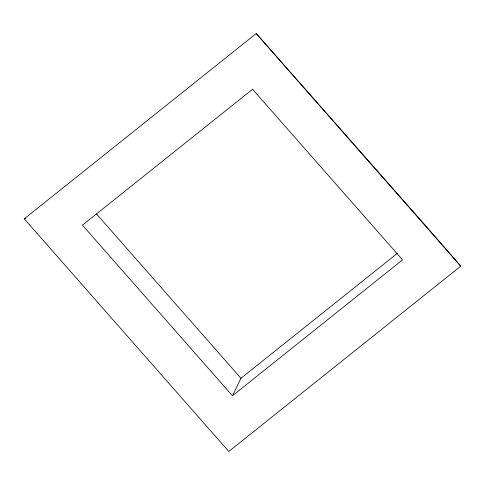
<?xml version="1.0" encoding="UTF-8"?>
<svg xmlns="http://www.w3.org/2000/svg" width="485" height="485" viewBox="0 0 485 485"><rect width="100%" height="100%" fill="white"/><g stroke="black" fill="none" stroke-linecap="round" stroke-linejoin="round"><path stroke-width="0.73" d="M232.442 395.742L402.55 259.851L252.558 89.258L82.45 225.149L232.442 395.742L240.966 378.27L397.488 253.231M24.25 218.838L256.213 33.532L421.495 221.014L460.75 266.162L228.787 451.468L24.25 218.838L25.638 218.25M256.213 33.532L460.75 266.162M96.473 213.921L240.966 378.27"/></g></svg>
